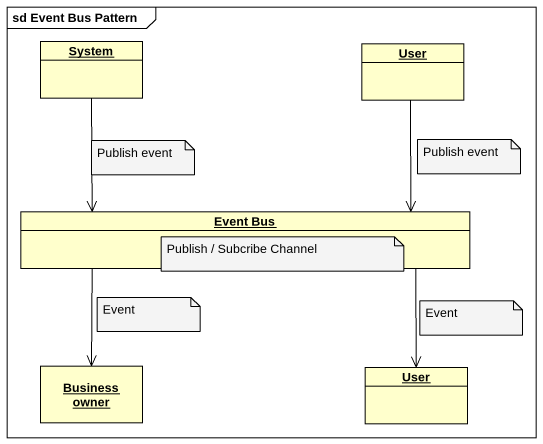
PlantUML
@startuml
mainframe sd Event Bus Pattern
hide circle
hide empty members
object System
object User
object "Event Bus" as Event_Bus
object "Business owner" as Business_owner
object "User" as User_2
System --> Event_Bus
User --> Event_Bus
Event_Bus --> Business_owner
Event_Bus --> User_2
note as N1
  Publish event
end note
note as N2
  Publish event
end note
note as N3
  Publish / Subcribe Channel
end note
note as N4
  Event
end note
note as N5
  Event
end note
@enduml
